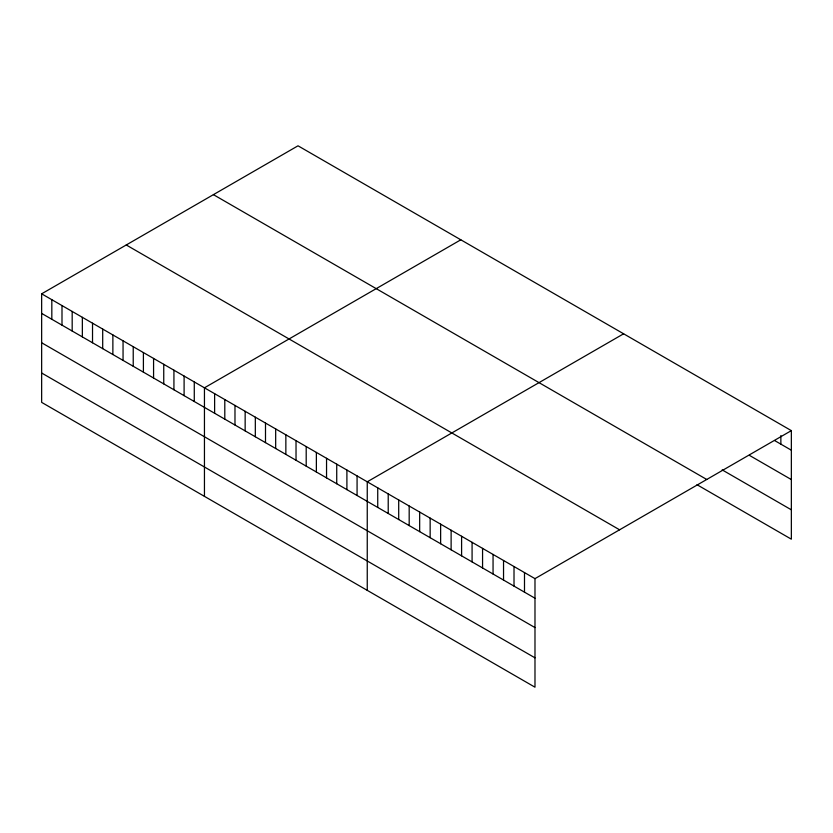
<?xml version="1.0" encoding="UTF-8"?>
<svg xmlns="http://www.w3.org/2000/svg" width="833" height="833" viewBox="0 0 833 833"><rect width="100%" height="100%" fill="white"/><g stroke="black" fill="none" stroke-linecap="round" stroke-linejoin="round"><path stroke-width="1.25" d="M41.65 293.82L534.984 578.643L534.984 687.194L41.65 402.37L41.65 293.82L298.016 145.806L791.35 430.63L791.35 539.18L697.002 484.712M460.816 239.8L204.449 387.814L204.449 496.364M623.615 333.794L367.249 481.797L367.249 590.358M534.984 578.643L791.35 430.63M774.575 440.522L791.35 450.205M749.419 455.359L791.35 479.569M722.159 469.874L791.35 509.817M213.415 194.651L706.748 479.475M126.252 244.975L619.585 529.798M41.65 313.395L534.984 598.219M41.65 342.759L534.984 627.582M41.65 373.007L534.984 657.831M780.865 435.586L780.865 444.156M524.498 572.594L524.498 592.159M514.013 566.534L514.013 586.109M503.538 560.484L503.538 580.06M493.053 554.434L493.053 574.01M482.567 548.374L482.567 567.95M472.082 542.325L472.082 561.9M461.597 536.275L461.597 555.85M451.122 530.225L451.122 549.801M440.636 524.165L440.636 543.741M430.151 518.116L430.151 537.691M419.665 512.066L419.665 531.641M409.18 506.016L409.18 525.581M398.705 499.956L398.705 519.532M388.22 493.907L388.22 513.482M377.734 487.857L377.734 507.432M357.076 475.924L357.076 495.5M346.903 470.051L346.903 489.627M336.73 464.179L336.73 483.754M326.546 458.306L326.546 477.882M316.373 452.434L316.373 471.999M306.2 446.55L306.2 466.126M296.027 440.678L296.027 460.253M285.854 434.805L285.854 454.381M275.671 428.933L275.671 448.508M265.498 423.06L265.498 442.635M255.325 417.187L255.325 436.752M245.152 411.304L245.152 430.88M234.979 405.432L234.979 425.007M224.795 399.559L224.795 419.134M214.622 393.686L214.622 413.262M194.276 381.93L194.276 401.506M184.103 376.058L184.103 395.633M173.93 370.185L173.93 389.761M163.747 364.313L163.747 383.888M153.574 358.44L153.574 378.015M143.401 352.567L143.401 372.132M133.228 346.684L133.228 366.26M123.055 340.812L123.055 360.387M112.872 334.939L112.872 354.514M102.698 329.066L102.698 348.642M92.525 323.194L92.525 342.769M82.352 317.321L82.352 336.886M72.179 311.438L72.179 331.013M61.996 305.565L61.996 325.141M51.823 299.693L51.823 319.268"/></g></svg>
